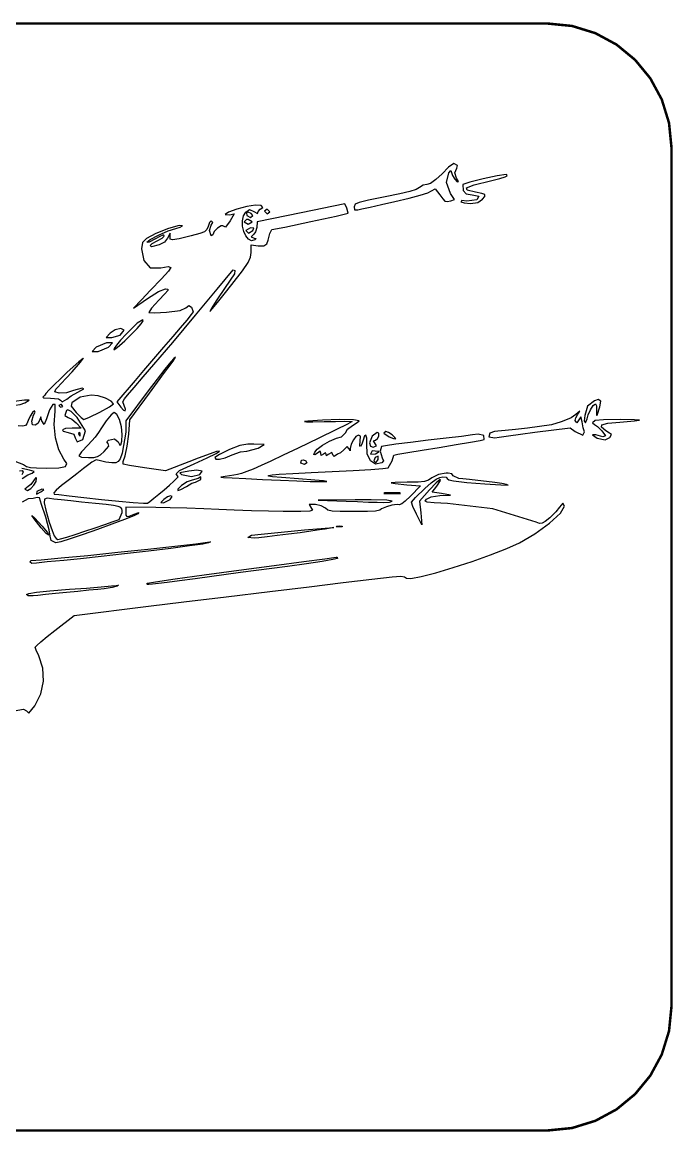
# Model space of a CAD drawing. Extents: x 0 to 7.6, y 0 to 10.9.
# Drawn here: x 1.469 to 3.523, y 0.03 to 3.534 of the extents above; entities that cross this region are included whole.
import ezdxf

# ---------------------------------------------------------------- set-up
doc = ezdxf.new("R2010")
doc.units = 0
doc.layers.get('0').update_dxf_attribs({"linetype": 'CONTINUOUS'})

msp = doc.modelspace()

# ---------------------------------------------------------------- linework, layer by layer
at = {"color": 1, "const_width": 0.007935}
msp.add_lwpolyline([(0.41721, 3.52983), (3.12582, 3.52983), (3.20535, 3.52192), (3.27929, 3.49903), (3.34619, 3.46283), (3.40446, 3.41482), (3.45242, 3.35661), (3.48867, 3.28971), (3.51156, 3.21571), (3.51953, 3.13612), (3.51953, 0.427572), (3.51156, 0.348036), (3.48867, 0.274035), (3.45242, 0.20714), (3.40446, 0.148926), (3.34619, 0.100911), (3.27929, 0.064724), (3.20535, 0.041829), (3.12582, 0.033854), (0.41721, 0.033854)], dxfattribs=at)
at = {"color": 0}
for points in [[(2.83242, 3.08783), (2.81489, 3.07622), (2.79514, 3.05464), (2.77522, 3.03662), (2.75803, 3.02462), (2.74647, 3.02094), (2.73519, 3.01899), (2.72364, 3.01172), (2.713, 3.00564), (2.69293, 2.99908), (2.66114, 2.99154), (2.61561, 2.98232), (2.56218, 2.9719), (2.53315, 2.96479), (2.52078, 2.95865), (2.51753, 2.95096), (2.51828, 2.94081), (2.52854, 2.94092), (2.54172, 2.94396), (2.56825, 2.94988), (2.60422, 2.95796), (2.64583, 2.96729), (2.6914, 2.97803), (2.72635, 2.98731), (2.75006, 2.99507), (2.76183, 3.00097), (2.77371, 3.00706), (2.78803, 2.98904), (2.79736, 2.97553), (2.80419, 2.96897), (2.81158, 2.96778), (2.82264, 2.97021), (2.83453, 2.97342), (2.82129, 2.99289), (2.8086, 3.02778), (2.81608, 3.05794), (2.82269, 3.06506), (2.82433, 3.05957), (2.82781, 3.04937), (2.83529, 3.03782), (2.84278, 3.03), (2.84636, 3.03114), (2.84104, 3.04113), (2.83567, 3.05767), (2.84201, 3.0726), (2.84418, 3.08128), (2.83242, 3.08783)], [(2.99724, 3.05268), (2.96946, 3.04867), (2.92475, 3.03928), (2.88217, 3.02886), (2.86068, 3.02149), (2.86197, 3.00276), (2.87125, 2.99154), (2.8904, 2.98888), (2.91118, 2.98492), (2.90424, 2.97233), (2.87358, 2.96907), (2.85775, 2.97032), (2.85471, 2.96701), (2.86481, 2.96306), (2.88439, 2.96137), (2.90771, 2.96414), (2.92296, 2.97456), (2.93039, 2.98378), (2.93012, 2.98947), (2.92063, 2.99328), (2.90028, 2.99675), (2.87397, 3.00293), (2.87256, 3.01069), (2.89681, 3.02061), (2.94749, 3.03331), (2.9776, 3.04031), (2.99431, 3.04503), (3.00054, 3.04872), (2.99935, 3.05231), (2.99724, 3.05268)], [(2.48813, 2.95975), (2.34983, 2.93132), (2.21149, 2.90289), (2.20975, 2.8851), (2.20617, 2.87164), (2.20014, 2.86426), (2.19254, 2.85628), (2.20188, 2.85135), (2.20806, 2.85032), (2.20378, 2.84636), (2.19303, 2.84375), (2.18332, 2.84853), (2.17503, 2.85894), (2.16883, 2.87326), (2.16525, 2.88971), (2.16482, 2.90647), (2.16818, 2.92182), (2.17583, 2.93397), (2.18728, 2.94211), (2.20057, 2.93608), (2.21208, 2.92996), (2.21425, 2.93604), (2.22043, 2.94353), (2.22917, 2.949), (2.22396, 2.95486), (2.20551, 2.95568), (2.17839, 2.95193), (2.14729, 2.94379), (2.12082, 2.93381), (2.10981, 2.92671), (2.12403, 2.92529), (2.13824, 2.92882), (2.12576, 2.90662), (2.111, 2.88601), (2.10314, 2.89068), (2.09706, 2.8909), (2.08626, 2.88325), (2.0759, 2.87239), (2.07129, 2.86285), (2.06581, 2.85969), (2.06033, 2.87619), (2.06581, 2.89268), (2.07107, 2.90121), (2.06597, 2.90642), (2.06082, 2.90126), (2.05604, 2.88883), (2.0524, 2.87875), (2.04508, 2.87201), (2.02983, 2.86615), (2.00228, 2.85872), (1.96496, 2.84978), (1.94428, 2.84651), (1.93614, 2.84896), (1.93664, 2.85693), (1.93653, 2.86762), (1.92779, 2.85221), (1.91878, 2.83865), (1.90136, 2.83024), (1.87793, 2.82433), (1.87337, 2.82861), (1.87978, 2.83485), (1.89535, 2.84321), (1.91086, 2.85156), (1.91737, 2.85775), (1.91667, 2.86133), (1.91314, 2.86143), (1.90429, 2.85732), (1.88781, 2.84819), (1.86979, 2.83968), (1.86236, 2.83914), (1.87337, 2.84793), (1.89958, 2.86133), (1.93024, 2.87446), (1.95486, 2.88226), (1.96826, 2.88628), (1.97564, 2.89085), (1.96451, 2.89219), (1.9311, 2.88222), (1.8915, 2.86669), (1.86197, 2.85113), (1.84896, 2.83767), (1.84586, 2.81782), (1.85374, 2.78153), (1.87321, 2.75803), (1.9075, 2.75776), (1.93039, 2.76215), (1.93821, 2.75956), (1.93099, 2.7475), (1.9089, 2.72358), (1.87451, 2.68761), (1.84581, 2.65701), (1.82113, 2.63026), (1.86458, 2.66114), (1.89979, 2.68343), (1.92215, 2.692), (1.92887, 2.69108), (1.9286, 2.68653), (1.91982, 2.67578), (1.90104, 2.65642), (1.87711, 2.63026), (1.86919, 2.61735), (1.88699, 2.6161), (1.92497, 2.61783), (1.96815, 2.6231), (1.98643, 2.63189), (1.99539, 2.63894), (2.00375, 2.6339), (2.009, 2.61897), (2.00299, 2.61079), (1.98882, 2.59326), (1.96858, 2.56913), (1.94444, 2.54081), (1.9159, 2.50776), (1.884, 2.4706), (1.8526, 2.43386), (1.82553, 2.40213), (1.76833, 2.33496), (1.78088, 2.31799), (1.7895, 2.30854), (1.79476, 2.30675), (1.79557, 2.31201), (1.79081, 2.32378), (1.78737, 2.33501), (1.79232, 2.34472), (1.80203, 2.35613), (1.82275, 2.38026), (1.85151, 2.41368), (1.88519, 2.45281), (1.94444, 2.52257), (2.01639, 2.60818), (2.08529, 2.69097), (2.13542, 2.75201), (2.14117, 2.75022), (2.13981, 2.73893), (2.11046, 2.6965), (2.08388, 2.65685), (2.06581, 2.62864), (2.06185, 2.6205), (2.06999, 2.62983), (2.08583, 2.64899), (2.10699, 2.67524), (2.13129, 2.70572), (2.16456, 2.74849), (2.18278, 2.77462), (2.19054, 2.79161), (2.19217, 2.80681), (2.19228, 2.83089), (2.21431, 2.8279), (2.23275, 2.82753), (2.24126, 2.8341), (2.24625, 2.84592), (2.25086, 2.86604), (2.25749, 2.87896), (2.29812, 2.88678), (2.3801, 2.90397), (2.46104, 2.92156), (2.49843, 2.93033), (2.49436, 2.94613), (2.48813, 2.95975)], [(2.17708, 2.91114), (2.17025, 2.90364), (2.18261, 2.89638), (2.19499, 2.90364), (2.18261, 2.91092), (2.17708, 2.91114)], [(2.18278, 2.9336), (2.17774, 2.93218), (2.17828, 2.92329), (2.18972, 2.91758), (2.19775, 2.92307), (2.1926, 2.93007), (2.18278, 2.9336)], [(2.243, 2.94325), (2.23438, 2.93685), (2.24235, 2.92839), (2.25146, 2.93494), (2.243, 2.94325)], [(2.19021, 2.88444), (2.17578, 2.87619), (2.18332, 2.86794), (2.19775, 2.87619), (2.20068, 2.88292), (2.19021, 2.88444)], [(1.85042, 2.59429), (1.83274, 2.58388), (1.7971, 2.54844), (1.77994, 2.52946), (1.76693, 2.51394), (1.75928, 2.50347), (1.75831, 2.49957), (1.76454, 2.50319), (1.77669, 2.51307), (1.79297, 2.52761), (1.81164, 2.54542), (1.83214, 2.56625), (1.84526, 2.58106), (1.85124, 2.59028), (1.85042, 2.59429)], [(1.78022, 2.56614), (1.76253, 2.5619), (1.7469, 2.55176), (1.734, 2.53803), (1.75239, 2.53803), (1.77815, 2.54563), (1.7909, 2.56087), (1.78022, 2.56614)], [(1.73508, 2.52154), (1.7029, 2.50781), (1.69, 2.49403), (1.70925, 2.49403), (1.74143, 2.50781), (1.75433, 2.52154), (1.73508, 2.52154)], [(1.66297, 2.47265), (1.66168, 2.47206), (1.64828, 2.46115), (1.63053, 2.44553), (1.61046, 2.42708), (1.58985, 2.40761), (1.57069, 2.38894), (1.5549, 2.37289), (1.54432, 2.36139), (1.54101, 2.35618), (1.53396, 2.34939), (1.53728, 2.34744), (1.55892, 2.34625), (1.58344, 2.34435), (1.59022, 2.34011), (1.595, 2.33485), (1.61019, 2.34375), (1.62354, 2.35394), (1.64518, 2.36567), (1.66396, 2.37576), (1.65896, 2.37836), (1.63146, 2.37033), (1.60969, 2.36356), (1.58649, 2.36274), (1.57183, 2.36703), (1.57579, 2.37543), (1.58128, 2.38064), (1.59272, 2.39253), (1.60835, 2.40935), (1.62662, 2.42936), (1.65338, 2.45985), (1.66297, 2.47265)], [(1.95356, 2.47597), (1.94775, 2.47206), (1.9381, 2.46143), (1.91965, 2.43847), (1.89501, 2.40662), (1.86686, 2.36925), (1.79639, 2.27468), (1.79639, 2.23888), (1.785, 2.17264), (1.7781, 2.15539), (1.77225, 2.14626), (1.7646, 2.14279), (1.75228, 2.14219), (1.73301, 2.1441), (1.71679, 2.14865), (1.70281, 2.15196), (1.68946, 2.14453), (1.67974, 2.13693), (1.66314, 2.12414), (1.64193, 2.10792), (1.61849, 2.08996), (1.59338, 2.07036), (1.57704, 2.05626), (1.56928, 2.04753), (1.56987, 2.04389), (1.58453, 2.04194), (1.61763, 2.03808), (1.66422, 2.03293), (1.7194, 2.02696), (1.77431, 2.02149), (1.82015, 2.01742), (1.85211, 2.01525), (1.86544, 2.01531), (1.87272, 2.02046), (1.8851, 2.03033), (1.90067, 2.04324), (1.91753, 2.05761), (1.93392, 2.07189), (1.94792, 2.08447), (1.95768, 2.09369), (1.96137, 2.09799), (1.95562, 2.10721), (1.96631, 2.11789), (2.01199, 2.13921), (2.05354, 2.15767), (2.0816, 2.1716), (2.09239, 2.17904), (2.08231, 2.17785), (2.07113, 2.17415), (2.05094, 2.16678), (2.02462, 2.15685), (1.99507, 2.1454), (1.9216, 2.11669), (1.85574, 2.12631), (1.80854, 2.13374), (1.7876, 2.13818), (1.78851, 2.14692), (1.79406, 2.16471), (1.80111, 2.19488), (1.80583, 2.23335), (1.80881, 2.27778), (1.87125, 2.36253), (1.89643, 2.39681), (1.91894, 2.42731), (1.93625, 2.45074), (1.94596, 2.46382), (1.95356, 2.47597)], [(1.68756, 2.3565), (1.65213, 2.34993), (1.62608, 2.33197), (1.62369, 2.3209), (1.63997, 2.30138), (1.6556, 2.28603), (1.66342, 2.27962), (1.68201, 2.28668), (1.71408, 2.30257), (1.74442, 2.31933), (1.75792, 2.32904), (1.75049, 2.33751), (1.73232, 2.34646), (1.70936, 2.35357), (1.68756, 2.3565)], [(1.47683, 2.3399), (1.44422, 2.33637), (1.42806, 2.32844), (1.43365, 2.32454), (1.4471, 2.32406), (1.46337, 2.32661), (1.47754, 2.33188), (1.49126, 2.33974), (1.47683, 2.3399)], [(1.5911, 2.32693), (1.58479, 2.32368), (1.5899, 2.31814), (1.59808, 2.32036), (1.59338, 2.32611), (1.5911, 2.32693)], [(3.2876, 2.34185), (3.27604, 2.33772), (3.25439, 2.3209), (3.24528, 2.29199), (3.24388, 2.27453), (3.24739, 2.26867), (3.25342, 2.28103), (3.25646, 2.29417), (3.26378, 2.31006), (3.2724, 2.32346), (3.27957, 2.3291), (3.28222, 2.32226), (3.28267, 2.30578), (3.28256, 2.29253), (3.28418, 2.2934), (3.29269, 2.31917), (3.2959, 2.33686), (3.2876, 2.34185)], [(1.61367, 2.31006), (1.60969, 2.30713), (1.60444, 2.29139), (1.61393, 2.28515), (1.6256, 2.28033), (1.63971, 2.26867), (1.65549, 2.25217), (1.62733, 2.25217), (1.60639, 2.25065), (1.59657, 2.24685), (1.5989, 2.24214), (1.61469, 2.23779), (1.63281, 2.23253), (1.63693, 2.22119), (1.64313, 2.20893), (1.66032, 2.21582), (1.66911, 2.24328), (1.64258, 2.28515), (1.62354, 2.30485), (1.61367, 2.31006)], [(1.75917, 2.30165), (1.75011, 2.29351), (1.73469, 2.27462), (1.71929, 2.25336), (1.71029, 2.23801), (1.69933, 2.22331), (1.67751, 2.19949), (1.65663, 2.1766), (1.64794, 2.16396), (1.6569, 2.16026), (1.67839, 2.15869), (1.69531, 2.15929), (1.70708, 2.16183), (1.71701, 2.16781), (1.72862, 2.1785), (1.74278, 2.19526), (1.74078, 2.20324), (1.73606, 2.20822), (1.74143, 2.21354), (1.76101, 2.21858), (1.77279, 2.20817), (1.77718, 2.19769), (1.78125, 2.19894), (1.78424, 2.21072), (1.78537, 2.23156), (1.78299, 2.2564), (1.77686, 2.27897), (1.76844, 2.29536), (1.75917, 2.30165)], [(2.47119, 2.27886), (2.41781, 2.2774), (2.37093, 2.27399), (2.36079, 2.2724), (2.36643, 2.2716), (2.38743, 2.27165), (2.42318, 2.27251), (2.45817, 2.27339), (2.48639, 2.27365), (2.50499, 2.27333), (2.51107, 2.27235), (2.49669, 2.26486), (2.45979, 2.24658), (2.40588, 2.22032), (2.3406, 2.18875), (2.2934, 2.16618), (2.25467, 2.14794), (2.22331, 2.13357), (2.19814, 2.12261), (2.17811, 2.11464), (2.162, 2.10906), (2.14876, 2.10547), (2.13726, 2.10335), (2.1104, 2.09967), (2.09603, 2.09744), (2.10471, 2.09651), (2.13254, 2.09483), (2.17503, 2.09256), (2.22797, 2.08996), (2.22797, 2.0899), (2.28435, 2.0874), (2.33637, 2.08535), (2.3781, 2.08393), (2.40392, 2.08333), (2.42518, 2.08339), (2.43115, 2.08382), (2.42074, 2.08518), (2.39296, 2.08767), (2.34185, 2.09207), (2.28847, 2.09619), (2.25976, 2.09847), (2.24647, 2.10021), (2.24664, 2.10194), (2.25825, 2.10422), (2.28082, 2.10633), (2.32411, 2.10894), (2.38189, 2.11182), (2.44792, 2.11458), (2.51475, 2.11762), (2.56956, 2.12088), (2.60786, 2.12414), (2.62522, 2.12701), (2.63758, 2.14828), (2.64264, 2.16661), (2.65549, 2.16954), (2.68679, 2.17518), (2.73188, 2.18267), (2.78603, 2.19125), (2.83996, 2.19988), (2.8846, 2.20731), (2.91531, 2.21289), (2.9274, 2.21571), (2.92643, 2.22831), (2.90858, 2.23269), (2.89139, 2.23036), (2.85596, 2.22592), (2.8074, 2.22006), (2.75092, 2.21343), (2.69526, 2.20682), (2.64899, 2.2009), (2.61686, 2.1964), (2.60385, 2.19396), (2.59933, 2.17942), (2.60601, 2.15842), (2.60992, 2.14849), (2.6046, 2.14208), (2.58512, 2.13769), (2.56913, 2.14817), (2.55892, 2.17042), (2.55713, 2.20128), (2.55735, 2.22021), (2.55474, 2.22954), (2.55051, 2.22781), (2.546, 2.21354), (2.54215, 2.2009), (2.53754, 2.19374), (2.53483, 2.19694), (2.53614, 2.21035), (2.53737, 2.22624), (2.53114, 2.23014), (2.52322, 2.22586), (2.51492, 2.21511), (2.50819, 2.20133), (2.50526, 2.18782), (2.50433, 2.18072), (2.50097, 2.18782), (2.49576, 2.1939), (2.48492, 2.18371), (2.47396, 2.17383), (2.4649, 2.16971), (2.45432, 2.16282), (2.45111, 2.16558), (2.44646, 2.17481), (2.43528, 2.16857), (2.43001, 2.16488), (2.42865, 2.16928), (2.42697, 2.17372), (2.42042, 2.16971), (2.41374, 2.16601), (2.41217, 2.17258), (2.41058, 2.17958), (2.40121, 2.17242), (2.39312, 2.1671), (2.39035, 2.16906), (2.39296, 2.17606), (2.40099, 2.18599), (2.41694, 2.19803), (2.43935, 2.21061), (2.46175, 2.22065), (2.4776, 2.22467), (2.49013, 2.23703), (2.4969, 2.24908), (2.51247, 2.26042), (2.52701, 2.26942), (2.5331, 2.2755), (2.51492, 2.27832), (2.47119, 2.27886)], [(3.22954, 2.30578), (3.21685, 2.29476), (3.20231, 2.28413), (3.19026, 2.27962), (3.17106, 2.27149), (3.13997, 2.26269), (3.06478, 2.25228), (3.02642, 2.24799), (2.99403, 2.24442), (2.97092, 2.24197), (2.96061, 2.24104), (2.94558, 2.23551), (2.94254, 2.22493), (2.96115, 2.22146), (2.97564, 2.22379), (3.00429, 2.22786), (3.04303, 2.23313), (3.08763, 2.23893), (3.19954, 2.25336), (3.21522, 2.24175), (3.23964, 2.23019), (3.2449, 2.23981), (3.24089, 2.25304), (3.23719, 2.27138), (3.23346, 2.28743), (3.22939, 2.28103), (3.22043, 2.26904), (3.2149, 2.27567), (3.21756, 2.28461), (3.22401, 2.29628), (3.22954, 2.30578)], [(3.35693, 2.27919), (3.30518, 2.2786), (3.27854, 2.27632), (3.27007, 2.26828), (3.27675, 2.26313), (3.28608, 2.25754), (3.29899, 2.24392), (3.31049, 2.22743), (3.30274, 2.22467), (3.28049, 2.23036), (3.26986, 2.23079), (3.285, 2.22006), (3.31022, 2.21451), (3.32497, 2.22206), (3.32975, 2.23193), (3.32378, 2.23583), (3.3125, 2.24294), (3.29801, 2.25456), (3.29953, 2.26247), (3.31853, 2.26774), (3.35644, 2.27126), (3.40256, 2.27458), (3.41803, 2.27696), (3.40278, 2.27849), (3.35693, 2.27919)], [(1.64947, 2.23904), (1.65169, 2.23665), (1.65126, 2.22613), (1.64839, 2.23335), (1.64947, 2.23904)], [(2.58957, 2.23779), (2.57417, 2.22694), (2.56614, 2.2054), (2.56858, 2.19476), (2.57715, 2.19168), (2.58763, 2.19575), (2.58149, 2.20703), (2.57829, 2.21229), (2.58458, 2.21365), (2.59114, 2.21869), (2.59494, 2.22624), (2.59554, 2.23551), (2.58957, 2.23779)], [(2.61697, 2.241), (2.61106, 2.23606), (2.6281, 2.2245), (2.64139, 2.21912), (2.64849, 2.21799), (2.64632, 2.22276), (2.63721, 2.23053), (2.62582, 2.23779), (2.61697, 2.241)], [(2.18197, 2.20161), (2.15679, 2.19694), (2.12364, 2.18403), (2.09207, 2.16883), (2.07785, 2.15907), (2.0804, 2.15403), (2.09179, 2.15392), (2.10965, 2.15853), (2.13178, 2.16737), (2.15821, 2.17708), (2.17817, 2.17914), (2.21392, 2.18836), (2.2335, 2.19993), (2.20053, 2.2015), (2.18197, 2.20161)], [(2.57422, 2.18024), (2.56868, 2.17003), (2.58431, 2.1709), (2.59636, 2.17768), (2.58356, 2.17964), (2.57422, 2.18024)], [(2.35699, 2.15181), (2.36464, 2.14887), (2.36817, 2.14187), (2.36019, 2.13683), (2.34918, 2.14182), (2.35161, 2.15039), (2.35699, 2.15181)], [(2.59369, 2.16385), (2.58328, 2.15918), (2.57949, 2.14833), (2.58599, 2.14285), (2.59364, 2.15321), (2.59369, 2.16385)], [(2.02061, 2.11882), (1.99593, 2.11632), (1.96674, 2.111), (1.97233, 2.10499), (2.0039, 2.09885), (2.03039, 2.10601), (2.03754, 2.11626), (2.02061, 2.11882)], [(1.51199, 2.09581), (1.50489, 2.08594), (1.4969, 2.07437), (1.48768, 2.06771), (1.47754, 2.05892), (1.48654, 2.05518), (1.49642, 2.06087), (1.50635, 2.07172), (1.51335, 2.08393), (1.51465, 2.09353), (1.51199, 2.09581)], [(2.03381, 2.09819), (2.02458, 2.09272), (2.00618, 2.08718), (1.99001, 2.08263), (1.97211, 2.07096), (1.96078, 2.05946), (1.96067, 2.0549), (1.97017, 2.05767), (1.98762, 2.06799), (2.00456, 2.07769), (2.01693, 2.08171), (2.03282, 2.08996), (2.03381, 2.09819)], [(1.53179, 2.05957), (1.516, 2.05149), (1.51449, 2.04351), (1.53006, 2.05132), (1.53711, 2.05794), (1.53179, 2.05957)], [(1.93804, 2.03771), (1.92822, 2.03456), (1.91661, 2.02692), (1.9069, 2.01753), (1.91515, 2.0159), (1.93664, 2.02675), (1.94314, 2.03575), (1.93804, 2.03771)], [(2.63758, 2.04812), (2.61426, 2.04725), (2.61143, 2.04579), (2.63758, 2.04514), (2.66374, 2.04579), (2.66097, 2.04725), (2.63758, 2.04812)], [(1.54829, 2.0306), (1.5401, 2.02772), (1.53851, 2.01633), (1.54346, 1.99317), (1.5549, 1.95475), (1.56353, 1.92844), (1.57031, 1.91168), (1.57607, 1.90289), (1.5816, 1.90028), (1.59065, 1.9024), (1.60997, 1.9081), (1.63656, 1.91644), (1.66753, 1.92643), (1.69987, 1.93713), (1.73063, 1.94749), (1.75689, 1.95671), (1.77576, 1.96365), (1.78537, 1.98546), (1.78537, 1.99235), (1.7844, 1.9975), (1.78049, 2.00146), (1.77197, 2.00461), (1.75706, 2.00743), (1.734, 2.01036), (1.70096, 2.01389), (1.65619, 2.01844), (1.62272, 2.02197), (1.59267, 2.02528), (1.56928, 2.028), (1.55588, 2.02979), (1.54829, 2.0306)], [(2.57064, 2.02572), (2.52078, 2.02556), (2.40392, 2.02442), (2.49192, 2.02121), (2.52832, 2.01992), (2.5625, 2.01867), (2.59056, 2.01764), (2.60872, 2.01687), (2.62924, 2.01768), (2.63758, 2.02121), (2.62039, 2.02436), (2.57064, 2.02572)], [(1.50011, 1.97635), (1.50851, 1.96869), (1.53244, 1.94276), (1.54833, 1.92344), (1.55333, 1.91374), (1.54514, 1.91954), (1.52951, 1.93722), (1.50706, 1.96588), (1.50011, 1.97635)], [(2.4534, 1.93832), (2.42594, 1.93317), (2.40831, 1.93028), (2.38064, 1.92632), (2.34674, 1.92176), (2.31044, 1.9171), (2.27462, 1.91276), (2.24224, 1.9089), (2.21679, 1.90603), (2.20188, 1.9044), (2.18175, 1.90668), (2.19362, 1.91357), (2.22428, 1.91721), (2.28657, 1.9235), (2.3604, 1.93044), (2.42594, 1.93608), (2.4534, 1.93832)], [(2.472, 1.94358), (2.47965, 1.94239), (2.47954, 1.94054), (2.46989, 1.93983), (2.4611, 1.94075), (2.46317, 1.9426), (2.472, 1.94358)], [(2.06424, 1.89318), (2.05757, 1.88949), (2.03928, 1.88601), (1.99739, 1.88004), (1.9381, 1.87235), (1.86774, 1.86367), (1.79253, 1.85476), (1.71892, 1.8464), (1.653, 1.83931), (1.60124, 1.83431), (1.54856, 1.82932), (1.51465, 1.82542), (1.4994, 1.82476), (1.49403, 1.82835), (1.49642, 1.83431), (1.52929, 1.83643), (1.59261, 1.84207), (1.67649, 1.85015), (1.77089, 1.85975), (1.86589, 1.86974), (1.9515, 1.87912), (2.01774, 1.88687), (2.05479, 1.89199), (2.06424, 1.89318)], [(2.46386, 1.84446), (2.46442, 1.84065), (2.45025, 1.83692), (2.4159, 1.83083), (2.36654, 1.82335), (2.30724, 1.81526), (2.15901, 1.79579), (2.01585, 1.77647), (1.96544, 1.76964), (1.92714, 1.76449), (1.89942, 1.7609), (1.88069, 1.75885), (1.86947, 1.75803), (1.86421, 1.7584), (1.86333, 1.75976), (1.8654, 1.76193), (1.88975, 1.76665), (1.95225, 1.77604), (2.0434, 1.78874), (2.15375, 1.80339), (2.26497, 1.81799), (2.35856, 1.8304), (2.42464, 1.83931), (2.4534, 1.84338), (2.4605, 1.8444), (2.46386, 1.84446)], [(1.77289, 1.75635), (1.76888, 1.75282), (1.75336, 1.74838), (1.72765, 1.74457), (1.70811, 1.74268), (1.67931, 1.73981), (1.64512, 1.73643), (1.60949, 1.73286), (1.57476, 1.72944), (1.54318, 1.72629), (1.51833, 1.72374), (1.50364, 1.72217), (1.48817, 1.72211), (1.48301, 1.72646), (1.49067, 1.73008), (1.51475, 1.73389), (1.55697, 1.73812), (1.61908, 1.74294), (1.67279, 1.74696), (1.71843, 1.75065), (1.75114, 1.75358), (1.76617, 1.75532), (1.77106, 1.75629), (1.77289, 1.75635)]]:
    msp.add_lwpolyline(points, close=True, dxfattribs=at)
for points in [[(1.44635, 2.14725), (1.47353, 2.13667), (1.48281, 2.13103), (1.49522, 2.12771), (1.5146, 2.12614), (1.54465, 2.12571), (1.58464, 2.12685), (1.60558, 2.13108), (1.61014, 2.13981), (1.60101, 2.1544), (1.5849, 2.18294), (1.57428, 2.22103), (1.5701, 2.26367), (1.57329, 2.30578), (1.57363, 2.32617), (1.56629, 2.32611), (1.55572, 2.30968), (1.54644, 2.28103), (1.53825, 2.26383), (1.53082, 2.2755), (1.52838, 2.28788), (1.52442, 2.27604), (1.51856, 2.26687), (1.50999, 2.26139), (1.50157, 2.26226), (1.49951, 2.27431), (1.50499, 2.2934), (1.51053, 2.30263), (1.50792, 2.3061), (1.50174, 2.30094), (1.49442, 2.29004), (1.48833, 2.27632), (1.48426, 2.26568), (1.47939, 2.26014), (1.47097, 2.25836), (1.45643, 2.25868)], [(1.43212, 1.35726), (1.47364, 1.36453), (1.48301, 1.35927), (1.48986, 1.35194), (1.5095, 1.37538), (1.52794, 1.41297), (1.53629, 1.45329), (1.53429, 1.49397), (1.52181, 1.53256), (1.51378, 1.55029), (1.51053, 1.56006), (1.51535, 1.56549), (1.5286, 1.57715), (1.54812, 1.59343), (1.57206, 1.61247), (1.63357, 1.66075), (1.86757, 1.68929), (1.98003, 1.70307), (2.11328, 1.71935), (2.25065, 1.73611), (2.37554, 1.75131), (2.48313, 1.76432), (2.57362, 1.77501), (2.63743, 1.78222), (2.66515, 1.78483), (2.67671, 1.78288), (2.68289, 1.7781), (2.69607, 1.77686), (2.72846, 1.7831), (2.77496, 1.79531), (2.8304, 1.81185), (2.88965, 1.83111), (2.94764, 1.85156), (2.99918, 1.87153), (3.03917, 1.88938), (3.088, 1.91818), (3.13411, 1.9521), (3.16846, 1.98383), (3.18192, 2.00586), (3.17594, 2.01535), (3.16569, 2.00265), (3.15462, 1.98731), (3.1351, 1.96864), (3.12044, 1.95719), (3.11068, 1.95171), (3.10238, 1.95128), (3.09212, 1.95464), (2.95497, 1.99701), (2.81207, 2.01426), (2.76975, 2.01628), (2.74821, 2.01833), (2.74186, 2.02169), (2.74533, 2.02729), (2.7601, 2.03532), (2.78803, 2.03896), (2.82178, 2.04069), (2.79281, 2.04546), (2.76383, 2.05012), (2.77826, 2.06901), (2.79004, 2.08653), (2.78879, 2.08957), (2.77658, 2.07943), (2.75575, 2.05713), (2.72407, 2.02106), (2.72743, 1.98406), (2.73085, 1.947), (2.71451, 1.97999), (2.70313, 2.00493), (2.69862, 2.01844), (2.71099, 2.03326), (2.74013, 2.06108), (2.76058, 2.07889), (2.77593, 2.09033), (2.78776, 2.0964), (2.79769, 2.09819), (2.80843, 2.09679), (2.81119, 2.09332), (2.81586, 2.08892), (2.83149, 2.08512), (2.87315, 2.08068), (2.93024, 2.07601), (2.98101, 2.07264), (3.0039, 2.07226), (2.99886, 2.07394), (2.98372, 2.07661), (2.96153, 2.07992), (2.93517, 2.0835), (2.90767, 2.08692), (2.88189, 2.0899), (2.86089, 2.0919), (2.8476, 2.09267), (2.83003, 2.10092), (2.82547, 2.10732), (2.81396, 2.10997), (2.80778, 2.11008), (2.80778, 2.11008), (2.78369, 2.10596), (2.76303, 2.09543), (2.7525, 2.08789), (2.73986, 2.08371), (2.71935, 2.08176), (2.68528, 2.08106), (2.6474, 2.08035), (2.63456, 2.07894), (2.64665, 2.07671), (2.68365, 2.07324), (2.72689, 2.06967), (2.6951, 2.03749), (2.67876, 2.02169), (2.66753, 2.01264), (2.65967, 2.00933), (2.65343, 2.01058), (2.63667, 2.00836), (2.61919, 2.00364), (2.60362, 1.99729), (2.59808, 1.99262), (2.58496, 1.98986), (2.55957, 1.98856), (2.51725, 1.98822), (2.47342, 1.98856), (2.44764, 1.98996), (2.43392, 1.99311), (2.42643, 1.99869), (2.41342, 2.00672), (2.39535, 2.01118), (2.37511, 2.01096), (2.38281, 1.99826), (2.38585, 1.99268), (2.37701, 1.98969), (2.34868, 1.98861), (2.29346, 1.98861), (2.24696, 1.98926), (2.19319, 1.99056), (2.13883, 1.99246), (2.09056, 1.99463), (2.04249, 1.9969), (1.98888, 1.99892), (1.93625, 2.00049), (1.89122, 2.00131), (1.79639, 2.00239), (1.79639, 1.98703), (1.79676, 1.97689), (1.79958, 1.97282), (1.80735, 1.97418), (1.82269, 1.98025), (1.83746, 1.98557), (1.8349, 1.9809), (1.82178, 1.97456), (1.79269, 1.963), (1.75282, 1.94819), (1.70747, 1.93186), (1.66183, 1.91596), (1.62121, 1.90235), (1.59076, 1.89279), (1.57579, 1.88921), (1.56039, 1.89735), (1.55718, 1.91114), (1.55464, 1.93104), (1.54346, 1.97049), (1.53043, 2.01064), (1.52354, 2.03207), (1.51665, 2.03326), (1.50364, 2.02974), (1.48812, 2.02875), (1.46892, 2.01833)], [(1.46104, 2.11746), (1.46972, 2.11768), (1.47206, 2.11236), (1.46832, 2.10406)], [(1.46886, 2.09289), (1.48714, 2.10444), (1.50082, 2.10921), (1.50754, 2.11501), (1.49208, 2.11942), (1.46864, 2.1244)]]:
    msp.add_lwpolyline(points, dxfattribs=at)

doc.saveas('drawing.dxf')
